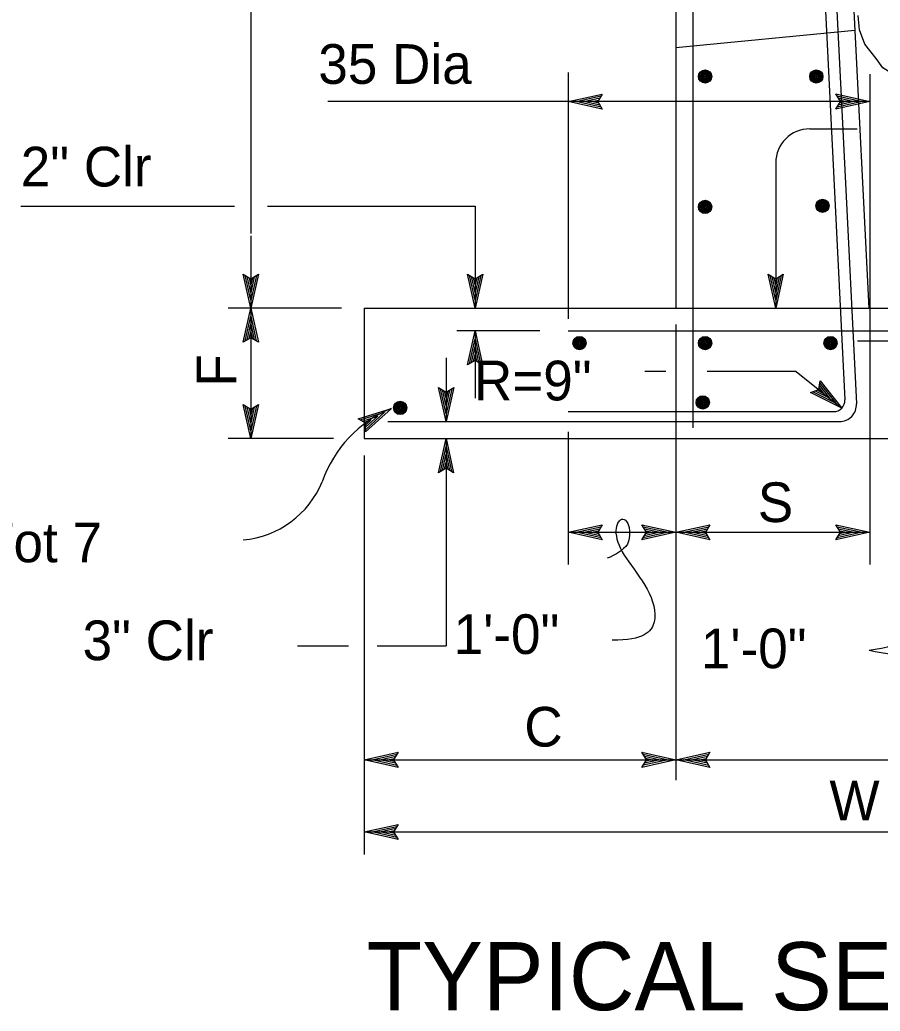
# Model space of a CAD drawing. Extents: x -894 to 866, y -476 to 714.
# Drawn here: x 25 to 176.8, y 142 to 316.8 of the extents above; entities that cross this region are included whole.
import ezdxf

# ---------------------------------------------------------------- set-up
doc = ezdxf.new("R2010")
doc.units = 0
for name, color, linetype in [('56 Stage 3 Anno', 7, 'Continuous'), ('57 Undefined', 7, 'Continuous'), ('60 Nongeo Data', 7, 'Continuous')]:
    doc.layers.add(name, color=color, linetype=linetype)

msp = doc.modelspace()

# ---------------------------------------------------------------- linework, layer by layer
at = {"layer": '56 Stage 3 Anno'}
for p, q in [((65.73, 349.3), (65.73, 279.09)), ((121.73, 307.46), (121.73, 264.02)), ((174.94, 307.18), (174.94, 220.7)), ((121.73, 302.36), (127.73, 303.69)), ((123.12, 302.37), (127.5, 303.34)), ((124.49, 302.36), (127.32, 302.99)), ((125.87, 302.36), (127.08, 302.63)), ((127.73, 303.69), (126.93, 302.36)), ((127.73, 303.69), (127.73, 303.69)), ((169.74, 302.36), (168.94, 303.7)), ((168.94, 303.7), (168.94, 303.7)), ((168.94, 303.7), (174.94, 302.36)), ((169.16, 303.35), (173.56, 302.37)), ((169.39, 302.99), (172.18, 302.37)), ((169.57, 302.64), (170.8, 302.37)), ((121.73, 302.36), (79.29, 302.36)), ((174.94, 302.36), (121.73, 302.36)), ((127.73, 301.02), (121.73, 302.36)), ((121.73, 302.36), (121.73, 302.36)), ((127.51, 301.38), (123.11, 302.36)), ((127.28, 301.74), (124.49, 302.36)), ((127.1, 302.09), (125.87, 302.36)), ((126.93, 302.36), (127.73, 301.02)), ((127.73, 301.02), (127.73, 301.02)), ((174.94, 302.36), (168.94, 301.03)), ((168.94, 301.03), (169.74, 302.36)), ((168.94, 301.03), (168.94, 301.03)), ((173.55, 302.36), (169.18, 301.39)), ((172.18, 302.37), (169.35, 301.74)), ((170.8, 302.37), (169.59, 302.1)), ((174.94, 302.36), (174.94, 302.36)), ((164.33, 297.55), (172.72, 297.55)), ((158.33, 291.57), (158.33, 265.92)), ((25.16, 283.89), (62.86, 283.89)), ((68.65, 283.89), (105.3, 283.89)), ((105.3, 283.89), (105.3, 265.92)), ((65.73, 278.68), (65.73, 265.92)), ((65.73, 265.92), (64.4, 271.92)), ((64.4, 271.92), (64.4, 271.92)), ((64.4, 271.92), (65.73, 271.12)), ((65.73, 267.31), (64.76, 271.69)), ((65.73, 268.68), (65.11, 271.51)), ((65.73, 270.07), (65.47, 271.27)), ((65.73, 271.12), (67.07, 271.92)), ((67.07, 271.92), (65.73, 265.92)), ((66.71, 271.7), (65.73, 267.3)), ((66.35, 271.47), (65.73, 268.68)), ((66.01, 271.29), (65.73, 270.07)), ((67.07, 271.92), (67.07, 271.92)), ((105.3, 265.92), (103.97, 271.92)), ((103.97, 271.92), (103.97, 271.92)), ((103.97, 271.92), (105.3, 271.12)), ((105.3, 267.31), (104.33, 271.69)), ((105.3, 268.68), (104.68, 271.51)), ((105.3, 270.07), (105.04, 271.27)), ((105.3, 271.12), (106.64, 271.92)), ((106.64, 271.92), (105.3, 265.92)), ((106.28, 271.7), (105.3, 267.3)), ((105.93, 271.47), (105.3, 268.68)), ((105.58, 271.29), (105.3, 270.07)), ((106.64, 271.92), (106.64, 271.92)), ((158.33, 265.92), (157, 271.92)), ((157, 271.92), (157, 271.92)), ((157, 271.92), (158.33, 271.12)), ((158.33, 267.31), (157.36, 271.69)), ((158.33, 268.68), (157.71, 271.51)), ((158.33, 270.07), (158.06, 271.27)), ((158.33, 271.12), (159.67, 271.92)), ((159.67, 271.92), (158.33, 265.92)), ((159.31, 271.7), (158.33, 267.3)), ((158.95, 271.47), (158.33, 268.68)), ((158.61, 271.29), (158.33, 270.07)), ((159.67, 271.92), (159.67, 271.92)), ((81.73, 265.92), (61.73, 265.92)), ((64.39, 259.92), (65.73, 265.92)), ((65.73, 265.92), (65.73, 242.92)), ((65.73, 265.92), (65.73, 265.92)), ((65.73, 265.92), (67.06, 259.92)), ((65.73, 265.92), (65.73, 265.92)), ((105.3, 265.92), (105.3, 265.92)), ((158.33, 265.92), (158.33, 265.92)), ((64.75, 260.14), (65.73, 264.54)), ((65.73, 264.53), (66.7, 260.16)), ((65.11, 260.37), (65.73, 263.16)), ((65.73, 263.16), (66.35, 260.33)), ((140.73, 263.04), (140.73, 210.91)), ((65.73, 260.72), (64.39, 259.92)), ((65.45, 260.55), (65.73, 261.78)), ((65.73, 261.78), (66, 260.57)), ((67.06, 259.92), (65.73, 260.72)), ((116.73, 261.92), (102.07, 261.92)), ((103.96, 255.92), (105.3, 261.92)), ((104.32, 256.14), (105.3, 260.54)), ((105.3, 261.92), (105.3, 250.05)), ((105.3, 261.92), (105.3, 261.92)), ((105.3, 261.92), (106.63, 255.92)), ((105.3, 260.53), (106.27, 256.16)), ((64.39, 259.92), (64.39, 259.92)), ((67.06, 259.92), (67.06, 259.92)), ((104.68, 256.37), (105.3, 259.16)), ((105.3, 259.16), (105.92, 256.33)), ((100.18, 257.18), (100.18, 245.92)), ((105.02, 256.55), (105.3, 257.78)), ((105.3, 257.78), (105.57, 256.57)), ((105.3, 256.72), (103.96, 255.92)), ((103.96, 255.92), (103.96, 255.92)), ((106.63, 255.92), (105.3, 256.72)), ((106.63, 255.92), (106.63, 255.92)), ((138.94, 254.79), (135.25, 254.79)), ((161.96, 254.79), (146.22, 254.79)), ((161.96, 254.79), (169.98, 248.3)), ((100.18, 245.92), (98.85, 251.92)), ((98.85, 251.92), (98.85, 251.92)), ((98.85, 251.92), (100.18, 251.12)), ((100.18, 251.12), (101.52, 251.92)), ((101.52, 251.92), (100.18, 245.92)), ((101.52, 251.92), (101.52, 251.92)), ((165.94, 251.57), (166.16, 253.12)), ((165.98, 251.9), (166.76, 250.91)), ((166.06, 252.28), (167.84, 250.04)), ((166.1, 252.71), (168.91, 249.17)), ((166.16, 253.12), (166.16, 253.12)), ((166.16, 253.12), (169.98, 248.3)), ((100.18, 247.31), (99.21, 251.69)), ((100.18, 248.68), (99.56, 251.51)), ((100.19, 250.07), (99.92, 251.27)), ((101.17, 251.7), (100.18, 247.3)), ((100.81, 251.47), (100.18, 248.68)), ((100.46, 251.29), (100.19, 250.07)), ((164.48, 251.04), (165.94, 251.57)), ((169.98, 248.3), (164.48, 251.04)), ((164.48, 251.04), (164.48, 251.04)), ((168.9, 249.18), (164.89, 251.17)), ((167.84, 250.04), (165.24, 251.33)), ((166.76, 250.91), (165.65, 251.46)), ((65.73, 242.92), (64.4, 248.92)), ((64.4, 248.92), (64.4, 248.92)), ((64.4, 248.92), (65.73, 248.12)), ((65.73, 244.31), (64.76, 248.69)), ((65.73, 245.68), (65.11, 248.51)), ((65.73, 247.07), (65.47, 248.27)), ((65.73, 248.12), (67.07, 248.92)), ((67.07, 248.92), (65.73, 242.92)), ((66.71, 248.7), (65.73, 244.3)), ((66.35, 248.47), (65.73, 245.68)), ((66.01, 248.29), (65.73, 247.07)), ((67.07, 248.92), (67.07, 248.92)), ((84.65, 246.43), (90.52, 248.26)), ((90.52, 248.26), (85.98, 244.12)), ((90.52, 248.26), (90.52, 248.26)), ((169.98, 248.3), (169.98, 248.3)), ((85.01, 246.23), (89.32, 247.57)), ((85.39, 246.03), (88.12, 246.89)), ((88.12, 246.89), (85.98, 244.93)), ((89.31, 247.57), (86, 244.54)), ((86.01, 245.67), (84.65, 246.43)), ((84.65, 246.43), (84.65, 246.43)), ((85.72, 245.82), (86.92, 246.2)), ((85.98, 244.12), (86.01, 245.67)), ((86.92, 246.2), (86.01, 245.36)), ((100.18, 245.92), (100.18, 245.92)), ((85.98, 244.12), (85.98, 244.12)), ((121.73, 244.12), (121.73, 220.7)), ((80.33, 242.92), (61.73, 242.92)), ((65.73, 242.92), (65.73, 242.92)), ((98.84, 236.92), (100.18, 242.92)), ((99.2, 237.14), (100.18, 241.54)), ((100.18, 242.92), (100.18, 242.92)), ((100.18, 242.92), (101.51, 236.92)), ((100.18, 242.92), (100.18, 206.4)), ((100.19, 241.53), (101.15, 237.16)), ((85.73, 239.92), (85.73, 169.58)), ((99.56, 237.37), (100.18, 240.16)), ((100.18, 240.16), (100.81, 237.33)), ((99.9, 237.55), (100.18, 238.78)), ((100.18, 238.78), (100.45, 237.57)), ((100.18, 237.72), (98.84, 236.92)), ((98.84, 236.92), (98.84, 236.92)), ((101.51, 236.92), (100.18, 237.72)), ((101.51, 236.92), (101.51, 236.92)), ((121.73, 226.41), (127.73, 227.74)), ((123.12, 226.41), (127.5, 227.38)), ((127.73, 227.74), (126.93, 226.41)), ((127.73, 227.74), (127.73, 227.74)), ((135.53, 226.41), (134.73, 227.75)), ((134.73, 227.75), (134.73, 227.75)), ((134.73, 227.75), (140.73, 226.41)), ((134.95, 227.39), (139.35, 226.41)), ((140.73, 226.41), (146.73, 227.74)), ((142.12, 226.41), (146.5, 227.38)), ((146.73, 227.74), (145.93, 226.41)), ((146.73, 227.74), (146.73, 227.74)), ((169.74, 226.41), (168.94, 227.75)), ((168.94, 227.75), (168.94, 227.75)), ((168.94, 227.75), (174.94, 226.41)), ((169.16, 227.39), (173.56, 226.41)), ((127.73, 225.07), (121.73, 226.41)), ((121.73, 226.41), (121.73, 226.41)), ((121.73, 226.41), (140.73, 226.41)), ((127.51, 225.42), (123.11, 226.41)), ((124.49, 226.41), (127.32, 227.03)), ((127.28, 225.78), (124.49, 226.41)), ((125.87, 226.41), (127.08, 226.67)), ((127.1, 226.13), (125.87, 226.41)), ((126.93, 226.41), (127.73, 225.07)), ((140.73, 226.41), (134.73, 225.08)), ((134.73, 225.08), (135.53, 226.41)), ((139.34, 226.41), (134.96, 225.44)), ((137.97, 226.41), (135.14, 225.79)), ((135.18, 227.03), (137.97, 226.41)), ((135.36, 226.69), (136.59, 226.41)), ((136.59, 226.41), (135.38, 226.14)), ((140.73, 226.41), (174.94, 226.41)), ((140.73, 226.41), (140.73, 226.41)), ((146.73, 225.07), (140.73, 226.41)), ((140.73, 226.41), (140.73, 226.41)), ((146.51, 225.42), (142.11, 226.41)), ((143.49, 226.41), (146.32, 227.03)), ((146.28, 225.78), (143.49, 226.41)), ((144.87, 226.41), (146.08, 226.67)), ((146.1, 226.13), (144.87, 226.41)), ((145.93, 226.41), (146.73, 225.07)), ((174.94, 226.41), (168.94, 225.08)), ((168.94, 225.08), (169.74, 226.41)), ((173.55, 226.41), (169.18, 225.44)), ((172.18, 226.41), (169.35, 225.79)), ((169.39, 227.03), (172.18, 226.41)), ((169.57, 226.69), (170.8, 226.41)), ((170.8, 226.41), (169.59, 226.14)), ((174.94, 226.41), (174.94, 226.41)), ((127.73, 225.07), (127.73, 225.07)), ((134.73, 225.08), (134.73, 225.08)), ((146.73, 225.07), (146.73, 225.07)), ((168.94, 225.08), (168.94, 225.08)), ((140.73, 210.91), (140.73, 182.71)), ((73.99, 206.4), (82.96, 206.4)), ((88.03, 206.4), (100.18, 206.4)), ((85.73, 186.29), (91.73, 187.62)), ((87.12, 186.29), (91.5, 187.26)), ((91.73, 187.62), (90.93, 186.29)), ((91.73, 187.62), (91.73, 187.62)), ((135.53, 186.29), (134.73, 187.63)), ((134.73, 187.63), (134.73, 187.63)), ((134.73, 187.63), (140.73, 186.29)), ((134.95, 187.27), (139.35, 186.29)), ((140.73, 186.29), (146.73, 187.62)), ((142.12, 186.29), (146.5, 187.26)), ((146.73, 187.62), (145.93, 186.29)), ((146.73, 187.62), (146.73, 187.62)), ((85.73, 186.29), (140.73, 186.29)), ((91.73, 184.95), (85.73, 186.29)), ((85.73, 186.29), (85.73, 186.29)), ((91.51, 185.31), (87.11, 186.29)), ((88.49, 186.29), (91.32, 186.91)), ((91.28, 185.67), (88.49, 186.29)), ((89.87, 186.29), (91.08, 186.55)), ((91.1, 186.01), (89.87, 186.29)), ((90.93, 186.29), (91.73, 184.95)), ((140.73, 186.29), (134.73, 184.96)), ((134.73, 184.96), (135.53, 186.29)), ((139.34, 186.29), (134.96, 185.32)), ((137.97, 186.29), (135.14, 185.67)), ((135.18, 186.91), (137.97, 186.29)), ((135.36, 186.57), (136.59, 186.29)), ((136.59, 186.29), (135.38, 186.03)), ((140.73, 186.29), (252.73, 186.29)), ((140.73, 186.29), (140.73, 186.29)), ((146.73, 184.95), (140.73, 186.29)), ((140.73, 186.29), (140.73, 186.29)), ((146.51, 185.31), (142.11, 186.29)), ((143.49, 186.29), (146.32, 186.91)), ((146.28, 185.67), (143.49, 186.29)), ((144.87, 186.29), (146.08, 186.55)), ((146.1, 186.01), (144.87, 186.29)), ((145.93, 186.29), (146.73, 184.95)), ((91.73, 184.95), (91.73, 184.95)), ((134.73, 184.96), (134.73, 184.96)), ((146.73, 184.95), (146.73, 184.95)), ((85.73, 173.58), (91.73, 174.91)), ((91.73, 174.91), (90.93, 173.58)), ((91.73, 174.91), (91.73, 174.91)), ((85.73, 173.58), (252.73, 173.58)), ((91.73, 172.24), (85.73, 173.58)), ((85.73, 173.58), (85.73, 173.58)), ((91.51, 172.6), (87.11, 173.58)), ((87.12, 173.59), (91.5, 174.56)), ((88.49, 173.58), (91.32, 174.21)), ((91.28, 172.96), (88.49, 173.58)), ((89.87, 173.58), (91.08, 173.85)), ((91.1, 173.31), (89.87, 173.58)), ((90.93, 173.58), (91.73, 172.24)), ((91.73, 172.24), (91.73, 172.24))]:
    msp.add_line(p, q, dxfattribs=at)
msp.add_lwpolyline([(130.15, 226.28), (130.17, 226.7), (130.22, 227.08), (130.32, 227.51), (130.5, 228.02), (130.75, 228.4), (130.94, 228.59), (131.13, 228.7), (131.37, 228.74), (131.59, 228.69), (131.83, 228.53), (132.02, 228.31), (132.23, 227.94), (132.45, 227.28), (132.55, 226.61), (132.55, 225.82), (132.42, 225.01), (132.16, 224.33), (131.87, 223.93), (131.49, 223.54), (130.92, 223.06), (130.24, 222.6), (129.67, 222.29), (129.14, 222.05), (128.59, 221.86)], dxfattribs=at)
for centre, radius, start, end in [((164.33, 291.55), 6, 90, 180), ((98.82, 228.24), 21.67, 112.5334, 160.926), ((62.91, 241.69), 16.69, 275.0591, 337.5734), ((173.07, 225.05), 19.48, 275.06, 326.5317), ((182.8, 240.64), 35.9, 257.1076, 312.6514)]:
    msp.add_arc(centre, radius, start, end, dxfattribs=at)
msp.add_open_spline([(130.15, 226.28), (130.25, 224.87), (131.54, 221.99), (136.11, 216.51), (137.87, 210.27), (135.03, 207.37), (129.5, 207.37)], degree=3, dxfattribs=at)
at = {"layer": '60 Nongeo Data'}
for p, q in [((140.73, 565.92), (140.73, 265.92)), ((159.73, 565.92), (174.73, 265.92)), ((143.73, 562.32), (143.73, 244.85)), ((156.91, 562.32), (170.15, 297.37)), ((166.61, 328.24), (170.53, 249.78)), ((140.73, 311.92), (172.28, 314.93)), ((170.15, 297.37), (172.57, 249.07)), ((85.73, 265.92), (252.73, 265.92)), ((85.73, 265.92), (85.73, 242.92)), ((121.73, 261.92), (190.58, 261.92)), ((172.74, 260.14), (179.73, 260.14)), ((121.73, 247.68), (168.53, 247.68)), ((89.92, 245.92), (169.57, 245.92)), ((85.73, 242.92), (178.73, 242.92))]:
    msp.add_line(p, q, dxfattribs=at)
msp.add_lwpolyline([(194.27, 316.81), (193.96, 314.9), (193.33, 313.06), (192.22, 310.87), (190.21, 309.62), (187.74, 308.19), (184.93, 307.22), (182.33, 306.87), (179.41, 306.98), (177.22, 308.33), (176.04, 309.96), (174.03, 312.5), (173.13, 315.03), (172.85, 317.53)], dxfattribs=at)
for centre, radius in [((145.86, 306.78), 1.17), ((145.86, 306.78), 1.03), ((145.86, 306.78), 0.891), ((165.49, 306.78), 1.17), ((165.49, 306.78), 1.03), ((165.49, 306.78), 0.891), ((145.86, 306.78), 0.75), ((145.86, 306.78), 0.609), ((145.86, 306.78), 0.469), ((145.86, 306.78), 0.328), ((145.86, 306.78), 0.141), ((165.49, 306.78), 0.75), ((165.49, 306.78), 0.609), ((165.49, 306.78), 0.469), ((165.49, 306.78), 0.328), ((165.49, 306.78), 0.141), ((145.86, 283.78), 1.17), ((166.58, 283.98), 1.17), ((166.58, 283.98), 1.03), ((145.86, 283.78), 1.03), ((145.86, 283.78), 0.891), ((145.86, 283.78), 0.75), ((145.86, 283.78), 0.609), ((145.86, 283.78), 0.469), ((145.86, 283.78), 0.328), ((145.86, 283.78), 0.141), ((166.58, 283.98), 0.891), ((166.58, 283.98), 0.75), ((166.58, 283.98), 0.609), ((166.58, 283.98), 0.469), ((166.58, 283.98), 0.328), ((166.58, 283.98), 0.141), ((123.72, 259.78), 1.17), ((123.72, 259.78), 1.03), ((123.72, 259.78), 0.891), ((123.72, 259.78), 0.75), ((145.86, 259.78), 1.17), ((145.86, 259.78), 1.03), ((145.86, 259.78), 0.891), ((145.86, 259.78), 0.75), ((167.99, 259.78), 1.17), ((167.99, 259.78), 1.03), ((167.99, 259.78), 0.891), ((167.99, 259.78), 0.75), ((123.72, 259.78), 0.609), ((123.72, 259.78), 0.469), ((123.72, 259.78), 0.328), ((123.72, 259.78), 0.141), ((145.86, 259.78), 0.609), ((145.86, 259.78), 0.469), ((145.86, 259.78), 0.328), ((145.86, 259.78), 0.141), ((167.99, 259.78), 0.609), ((167.99, 259.78), 0.469), ((167.99, 259.78), 0.328), ((167.99, 259.78), 0.141), ((145.45, 249.31), 1.17), ((145.45, 249.31), 1.03), ((145.45, 249.31), 0.891), ((145.45, 249.31), 0.75), ((92.07, 248.34), 1.17), ((92.07, 248.34), 1.03), ((92.07, 248.34), 0.891), ((92.07, 248.34), 0.75), ((92.07, 248.34), 0.609), ((92.07, 248.34), 0.469), ((92.07, 248.34), 0.328), ((92.07, 248.34), 0.141), ((145.45, 249.31), 0.609), ((145.45, 249.31), 0.469), ((145.45, 249.31), 0.328), ((145.45, 249.31), 0.141)]:
    msp.add_circle(centre, radius, dxfattribs=at)
for centre, radius, end in [((168.53, 249.68), 2, 2.8623), ((169.57, 248.92), 3, 2.8627)]:
    msp.add_arc(centre, radius, 270, end, dxfattribs=at)

# ---------------------------------------------------------------- texts
at = {"layer": '57 Undefined'}
for s, height, p in [('35 Dia', 7, (77.64, 305.48)), ('2" Clr', 7, (25.14, 287.39)), (' R=9"', 7, (102.49, 249.67)), ('S', 7, (155.17, 228.21)), ('#4 Tot 7', 7, (5.14, 221.12)), ('1\'-0"', 7, (101.52, 204.95)), ('3" Clr', 7, (36.05, 203.86)), ('1\'-0"', 7, (145.13, 202.44)), ('C', 7, (113.98, 188.62)), ('W', 7, (167.81, 175.59)), ('TYPICAL SECTION', 12, (86.17, 142.14))]:
    msp.add_text(s, height=height, dxfattribs=at).set_placement(p)
msp.add_text('F', height=7, rotation=90, dxfattribs=at).set_placement((63.16, 252.08))

doc.saveas('drawing.dxf')
